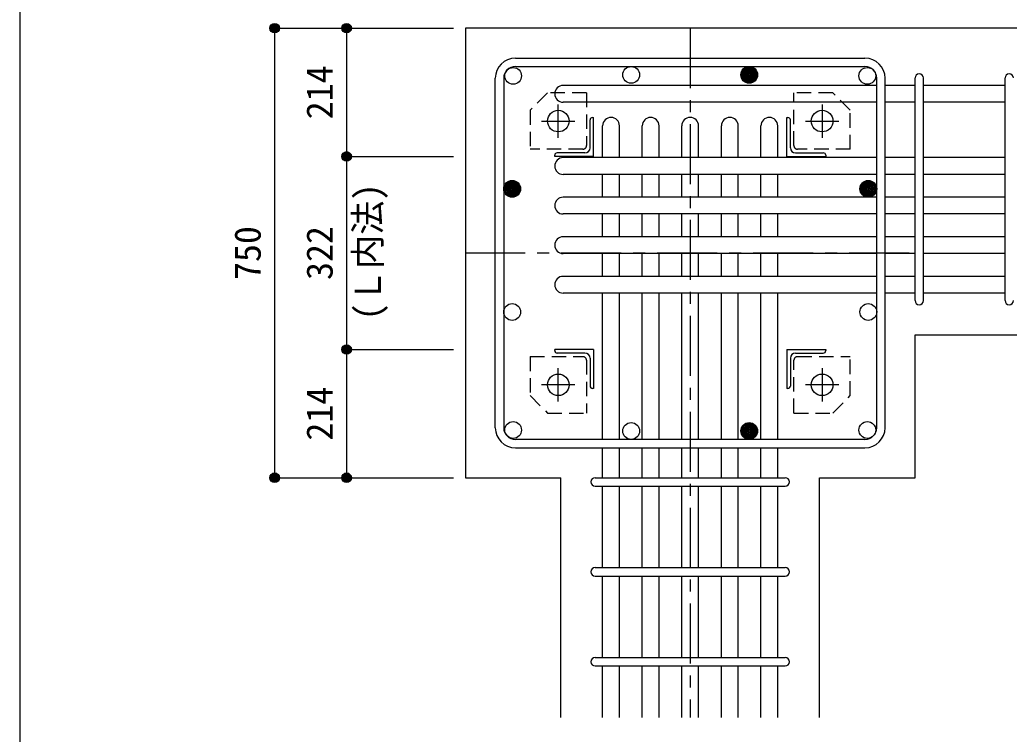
# Model space of a CAD drawing. Units: millimetres at full size, sheet at 1:20. Extents: x -3982 to 3969, y -2797 to 2801.
# Drawn here: x -3982 to -2332, y -1808 to -616 of the extents above; entities that cross this region are included whole.
import ezdxf
from ezdxf.enums import TextEntityAlignment as Align

# ---------------------------------------------------------------- set-up
doc = ezdxf.new("R2010")
doc.units = ezdxf.units.MM
doc.header["$LTSCALE"] = 20
doc.header["$PDMODE"] = 32
doc.header["$PDSIZE"] = 10
doc.linetypes.add('CHAIN1', pattern=[8, 5, -1, 1, -1])
doc.linetypes.add('DASHED1', pattern=[1.8, 1.2, -0.6])
for name, color, linetype in [('6-1_躯体線', 2, 'Continuous'), ('6-2_A.Bolt_', 4, 'Continuous'), ('6-3_柱型主筋', 4, 'Continuous'), ('6-4_フープ', 7, 'Continuous'), ('6-5_梁主筋', 7, 'Continuous'), ('6-6_S.T.P.', 7, 'Continuous'), ('6-9_プレート', 4, 'DASHED1'), ('6-D_寸法', 4, 'Continuous'), ('F-0_枠', 6, 'Continuous')]:
    doc.layers.add(name, color=color, linetype=linetype)
doc.styles.add('ＭＳ ゴシック', font='')
doc.styles.get('ＭＳ ゴシック').set_extended_font_data('MS Gothic')

msp = doc.modelspace()

# ---------------------------------------------------------------- linework, layer by layer
at = {"layer": '6-1_躯体線'}
for p, q in [((-2088.87, -629.67), (-3238.87, -629.67)), ((-3238.87, -629.67), (-3238.87, -1379.67)), ((-2488.87, -1141.17), (-2088.87, -1141.17)), ((-2488.87, -1379.67), (-2488.87, -1141.17)), ((-3238.87, -1379.67), (-3079.37, -1379.67)), ((-3079.37, -1779.67), (-3079.37, -1379.67))]:
    msp.add_line(p, q, dxfattribs=at)
msp.add_lwpolyline([(-2648.37, -1779.67), (-2648.37, -1379.67), (-2488.87, -1379.67)], dxfattribs=at)
at = {"layer": '6-2_A.Bolt_', "linetype": 'CHAIN1'}
for p, q in [((-3083.87, -812.37), (-3083.87, -756.87)), ((-2643.87, -756.87), (-2643.87, -812.37)), ((-3111.67, -784.67), (-3056.17, -784.67)), ((-2671.57, -784.67), (-2616.07, -784.67)), ((-3083.87, -1252.47), (-3083.87, -1196.97)), ((-2643.87, -1196.97), (-2643.87, -1252.47)), ((-3056.17, -1224.67), (-3111.67, -1224.67)), ((-2616.07, -1224.67), (-2671.57, -1224.67))]:
    msp.add_line(p, q, dxfattribs=at)
at = {"layer": '6-2_A.Bolt_'}
for p, q in [((-3030.87, -829.17), (-3030.87, -782.67)), ((-3026.87, -778.67), (-3024.87, -778.67)), ((-3024.87, -843.67), (-3024.87, -778.67)), ((-2702.87, -778.67), (-2700.87, -778.67)), ((-2702.87, -843.67), (-2702.87, -778.67)), ((-2696.87, -829.17), (-2696.87, -782.67)), ((-3039.37, -837.67), (-3085.87, -837.67)), ((-2688.37, -837.67), (-2641.87, -837.67)), ((-3089.87, -843.67), (-3089.87, -841.67)), ((-3024.87, -843.67), (-3089.87, -843.67)), ((-2702.87, -843.67), (-2637.87, -843.67)), ((-2637.87, -841.67), (-2637.87, -843.67)), ((-3024.87, -1165.67), (-3089.87, -1165.67)), ((-3089.87, -1167.67), (-3089.87, -1165.67)), ((-3024.87, -1165.67), (-3024.87, -1230.67)), ((-2702.87, -1165.67), (-2637.87, -1165.67)), ((-2702.87, -1165.67), (-2702.87, -1230.67)), ((-2637.87, -1165.67), (-2637.87, -1167.67)), ((-3039.37, -1171.67), (-3085.87, -1171.67)), ((-3030.87, -1180.17), (-3030.87, -1226.67)), ((-2696.87, -1180.17), (-2696.87, -1226.67)), ((-2688.37, -1171.67), (-2641.87, -1171.67)), ((-3024.87, -1230.67), (-3026.87, -1230.67)), ((-2700.87, -1230.67), (-2702.87, -1230.67))]:
    msp.add_line(p, q, dxfattribs=at)
at = {"layer": '6-2_A.Bolt_', "color": 3}
for centre in [(-3083.87, -784.67), (-2643.87, -784.67), (-3083.87, -1224.67), (-2643.87, -1224.67)]:
    msp.add_circle(centre, 18, dxfattribs=at)
at = {"layer": '6-2_A.Bolt_'}
for centre, radius, start, end in [((-3026.87, -782.67), 4, 90, 180), ((-2700.87, -782.67), 4, 0, 90), ((-3085.87, -841.67), 4, 90, 180), ((-3039.37, -829.17), 8.5, 270, 0), ((-2688.37, -829.17), 8.5, 180, 270), ((-2641.87, -841.67), 4, 0, 90), ((-3085.87, -1167.67), 4, 180, 270), ((-2641.87, -1167.67), 4, 270, 0), ((-3039.37, -1180.17), 8.5, 0, 90), ((-2688.37, -1180.17), 8.5, 90, 180), ((-3026.87, -1226.67), 4, 180, 270), ((-2700.87, -1226.67), 4, 270, 0)]:
    msp.add_arc(centre, radius, start, end, dxfattribs=at)
at = {"layer": '6-3_柱型主筋', "color": 3}
for centre in [(-3159.26, -709.28), (-2962.33, -707.67), (-2765.4, -707.67), (-2568.48, -709.28), (-3160.87, -897.67), (-2566.87, -897.67), (-3160.87, -1103.13), (-2566.87, -1103.13), (-3159.26, -1300.06), (-2568.48, -1300.06), (-2962.33, -1301.67), (-2765.4, -1301.67)]:
    msp.add_circle(centre, 14, dxfattribs=at)
at = {"layer": '6-3_柱型主筋'}
for centre, radius in [((-2765.4, -707.67), 14), ((-2765.4, -707.67), 12.6), ((-2765.4, -707.67), 11.2), ((-2765.4, -707.67), 9.8), ((-2765.4, -707.67), 8.4), ((-2765.4, -707.67), 7), ((-2765.4, -707.67), 5.6), ((-2765.4, -707.67), 4.2), ((-2765.4, -707.67), 2.8), ((-2765.4, -707.67), 1.4), ((-3160.87, -897.67), 14), ((-3160.87, -897.67), 12.6), ((-3160.87, -897.67), 11.2), ((-3160.87, -897.67), 9.8), ((-3160.87, -897.67), 8.4), ((-3160.87, -897.67), 7), ((-2566.87, -897.67), 14), ((-2566.87, -897.67), 12.6), ((-2566.87, -897.67), 11.2), ((-2566.87, -897.67), 9.8), ((-2566.87, -897.67), 8.4), ((-2566.87, -897.67), 7), ((-3160.87, -897.67), 5.6), ((-3160.87, -897.67), 4.2), ((-3160.87, -897.67), 2.8), ((-3160.87, -897.67), 1.4), ((-2566.87, -897.67), 5.6), ((-2566.87, -897.67), 4.2), ((-2566.87, -897.67), 2.8), ((-2566.87, -897.67), 1.4), ((-2765.4, -1301.67), 14), ((-2765.4, -1301.67), 12.6), ((-2765.4, -1301.67), 11.2), ((-2765.4, -1301.67), 9.8), ((-2765.4, -1301.67), 8.4), ((-2765.4, -1301.67), 7), ((-2765.4, -1301.67), 5.6), ((-2765.4, -1301.67), 4.2), ((-2765.4, -1301.67), 2.8), ((-2765.4, -1301.67), 1.4)]:
    msp.add_circle(centre, radius, dxfattribs=at)
at = {"layer": '6-4_フープ'}
for p, q in [((-3155.37, -679.67), (-2572.37, -679.67)), ((-3155.37, -693.67), (-2572.37, -693.67)), ((-3188.87, -1296.17), (-3188.87, -713.17)), ((-3174.87, -713.17), (-3174.87, -1296.17)), ((-2552.87, -1296.17), (-2552.87, -713.17)), ((-2538.87, -1296.17), (-2538.87, -713.17)), ((-2572.37, -1315.67), (-3155.37, -1315.67)), ((-3155.37, -1329.67), (-2572.37, -1329.67))]:
    msp.add_line(p, q, dxfattribs=at)
for centre, radius, start, end in [((-3155.37, -713.17), 33.5, 90, 180), ((-2572.37, -713.17), 33.5, 0, 90), ((-3155.37, -713.17), 19.5, 90, 180), ((-2572.37, -713.17), 19.5, 0, 90), ((-3155.37, -1296.17), 33.5, 180, 270), ((-3155.37, -1296.17), 19.5, 180, 270), ((-2572.37, -1296.17), 33.5, 270, 0), ((-2572.37, -1296.17), 19.5, 270, 0)]:
    msp.add_arc(centre, radius, start, end, dxfattribs=at)
at = {"layer": '6-5_梁主筋', "color": 4}
for p, q in [((-3436.89, -629.67), (-3436.89, -843.67)), ((-3436.89, -629.67), (-3258.87, -629.67)), ((-3436.89, -843.67), (-3258.87, -843.67)), ((-3436.89, -843.67), (-3436.89, -1165.67)), ((-3436.89, -1165.67), (-3258.87, -1165.67)), ((-3436.89, -1165.67), (-3436.89, -1379.67)), ((-3436.89, -1379.67), (-3258.87, -1379.67))]:
    msp.add_line(p, q, dxfattribs=at)
at = {"layer": '6-5_梁主筋'}
for p, q in [((-2552.87, -725.28), (-3075.87, -725.28)), ((-2488.87, -725.28), (-2538.87, -725.28)), ((-2338.87, -725.28), (-2474.87, -725.28)), ((-2552.87, -753.28), (-3075.87, -753.28)), ((-2488.87, -753.28), (-2538.87, -753.28)), ((-2338.87, -753.28), (-2474.87, -753.28)), ((-3009.87, -845.67), (-3009.87, -792.67)), ((-2981.87, -845.67), (-2981.87, -792.67)), ((-2943.87, -845.67), (-2943.87, -792.67)), ((-2915.87, -845.67), (-2915.87, -792.67)), ((-2877.87, -845.67), (-2877.87, -792.67)), ((-2849.87, -845.67), (-2849.87, -792.67)), ((-2811.87, -845.67), (-2811.87, -792.67)), ((-2783.87, -845.67), (-2783.87, -792.67)), ((-2745.87, -845.67), (-2745.87, -792.67)), ((-2717.87, -845.67), (-2717.87, -792.67)), ((-2552.87, -845.67), (-3075.87, -845.67)), ((-2488.87, -845.67), (-2538.87, -845.67)), ((-2338.87, -845.67), (-2474.87, -845.67)), ((-2552.87, -873.67), (-3075.87, -873.67)), ((-3009.87, -911.67), (-3009.87, -873.67)), ((-2981.87, -911.67), (-2981.87, -873.67)), ((-2943.87, -911.67), (-2943.87, -873.67)), ((-2915.87, -911.67), (-2915.87, -873.67)), ((-2877.87, -911.67), (-2877.87, -873.67)), ((-2849.87, -911.67), (-2849.87, -873.67)), ((-2811.87, -911.67), (-2811.87, -873.67)), ((-2783.87, -911.67), (-2783.87, -873.67)), ((-2745.87, -911.67), (-2745.87, -873.67)), ((-2717.87, -911.67), (-2717.87, -873.67)), ((-2488.87, -873.67), (-2538.87, -873.67)), ((-2338.87, -873.67), (-2474.87, -873.67)), ((-2552.87, -911.67), (-3075.87, -911.67)), ((-2488.87, -911.67), (-2538.87, -911.67)), ((-2338.87, -911.67), (-2474.87, -911.67)), ((-2552.87, -939.67), (-3075.87, -939.67)), ((-3009.87, -977.67), (-3009.87, -939.67)), ((-2981.87, -977.67), (-2981.87, -939.67)), ((-2943.87, -977.67), (-2943.87, -939.67)), ((-2915.87, -977.67), (-2915.87, -939.67)), ((-2877.87, -977.67), (-2877.87, -939.67)), ((-2849.87, -977.67), (-2849.87, -939.67)), ((-2811.87, -977.67), (-2811.87, -939.67)), ((-2783.87, -977.67), (-2783.87, -939.67)), ((-2745.87, -977.67), (-2745.87, -939.67)), ((-2717.87, -977.67), (-2717.87, -939.67)), ((-2488.87, -939.67), (-2538.87, -939.67)), ((-2338.87, -939.67), (-2474.87, -939.67)), ((-2552.87, -977.67), (-3075.87, -977.67)), ((-2488.87, -977.67), (-2538.87, -977.67)), ((-2338.87, -977.67), (-2474.87, -977.67)), ((-2552.87, -1005.67), (-3075.87, -1005.67)), ((-3009.87, -1043.67), (-3009.87, -1005.67)), ((-2981.87, -1043.67), (-2981.87, -1005.67)), ((-2943.87, -1043.67), (-2943.87, -1005.67)), ((-2915.87, -1043.67), (-2915.87, -1005.67)), ((-2877.87, -1043.67), (-2877.87, -1005.67)), ((-2849.87, -1043.67), (-2849.87, -1005.67)), ((-2811.87, -1043.67), (-2811.87, -1005.67)), ((-2783.87, -1043.67), (-2783.87, -1005.67)), ((-2745.87, -1043.67), (-2745.87, -1005.67)), ((-2717.87, -1043.67), (-2717.87, -1005.67)), ((-2488.87, -1005.67), (-2538.87, -1005.67)), ((-2338.87, -1005.67), (-2474.87, -1005.67)), ((-2552.87, -1043.67), (-3075.87, -1043.67)), ((-2488.87, -1043.67), (-2538.87, -1043.67)), ((-2338.87, -1043.67), (-2474.87, -1043.67)), ((-2552.87, -1071.67), (-3075.87, -1071.67)), ((-3009.87, -1315.67), (-3009.87, -1071.67)), ((-2981.87, -1315.67), (-2981.87, -1071.67)), ((-2943.87, -1315.67), (-2943.87, -1071.67)), ((-2915.87, -1315.67), (-2915.87, -1071.67)), ((-2877.87, -1315.67), (-2877.87, -1071.67)), ((-2849.87, -1315.67), (-2849.87, -1071.67)), ((-2811.87, -1315.67), (-2811.87, -1071.67)), ((-2783.87, -1315.67), (-2783.87, -1071.67)), ((-2745.87, -1315.67), (-2745.87, -1071.67)), ((-2717.87, -1315.67), (-2717.87, -1071.67)), ((-2488.87, -1071.67), (-2538.87, -1071.67)), ((-2338.87, -1071.67), (-2474.87, -1071.67)), ((-3009.87, -1379.67), (-3009.87, -1329.67)), ((-2981.87, -1379.67), (-2981.87, -1329.67)), ((-2943.87, -1379.67), (-2943.87, -1329.67)), ((-2915.87, -1379.67), (-2915.87, -1329.67)), ((-2877.87, -1379.67), (-2877.87, -1329.67)), ((-2849.87, -1379.67), (-2849.87, -1329.67)), ((-2811.87, -1379.67), (-2811.87, -1329.67)), ((-2783.87, -1379.67), (-2783.87, -1329.67)), ((-2745.87, -1379.67), (-2745.87, -1329.67)), ((-2717.87, -1379.67), (-2717.87, -1329.67)), ((-3009.87, -1529.67), (-3009.87, -1393.67)), ((-2981.87, -1529.67), (-2981.87, -1393.67)), ((-2943.87, -1529.67), (-2943.87, -1393.67)), ((-2915.87, -1529.67), (-2915.87, -1393.67)), ((-2877.87, -1529.67), (-2877.87, -1393.67)), ((-2849.87, -1529.67), (-2849.87, -1393.67)), ((-2811.87, -1529.67), (-2811.87, -1393.67)), ((-2783.87, -1529.67), (-2783.87, -1393.67)), ((-2745.87, -1529.67), (-2745.87, -1393.67)), ((-2717.87, -1529.67), (-2717.87, -1393.67)), ((-3009.87, -1679.67), (-3009.87, -1543.67)), ((-2981.87, -1679.67), (-2981.87, -1543.67)), ((-2943.87, -1679.67), (-2943.87, -1543.67)), ((-2915.87, -1679.67), (-2915.87, -1543.67)), ((-2877.87, -1679.67), (-2877.87, -1543.67)), ((-2849.87, -1679.67), (-2849.87, -1543.67)), ((-2811.87, -1679.67), (-2811.87, -1543.67)), ((-2783.87, -1679.67), (-2783.87, -1543.67)), ((-2745.87, -1679.67), (-2745.87, -1543.67)), ((-2717.87, -1679.67), (-2717.87, -1543.67)), ((-3009.87, -1779.67), (-3009.87, -1693.67)), ((-2981.87, -1779.67), (-2981.87, -1693.67)), ((-2943.87, -1779.67), (-2943.87, -1693.67)), ((-2915.87, -1779.67), (-2915.87, -1693.67)), ((-2877.87, -1779.67), (-2877.87, -1693.67)), ((-2849.87, -1779.67), (-2849.87, -1693.67)), ((-2811.87, -1779.67), (-2811.87, -1693.67)), ((-2783.87, -1779.67), (-2783.87, -1693.67)), ((-2745.87, -1779.67), (-2745.87, -1693.67)), ((-2717.87, -1779.67), (-2717.87, -1693.67))]:
    msp.add_line(p, q, dxfattribs=at)
for centre, start, end in [((-3075.87, -739.28), 90, 270), ((-2995.87, -792.67), 0, 180), ((-2929.87, -792.67), 0, 180), ((-2863.87, -792.67), 0, 180), ((-2797.87, -792.67), 0, 180), ((-2731.87, -792.67), 0, 180), ((-3075.87, -859.67), 90, 270), ((-3075.87, -925.67), 90, 270), ((-3075.87, -991.67), 90, 270), ((-3075.87, -1057.67), 90, 270)]:
    msp.add_arc(centre, 14, start, end, dxfattribs=at)
for p in [(-3436.89, -629.67), (-3436.89, -843.67), (-3436.89, -1165.67), (-3436.89, -1379.67)]:
    msp.add_point(p, dxfattribs=at)
at = {"layer": '6-6_S.T.P.'}
for p, q in [((-2488.87, -1084.17), (-2488.87, -712.78)), ((-2474.87, -1084.17), (-2474.87, -712.78)), ((-2338.87, -1084.17), (-2338.87, -712.78)), ((-3022.37, -1379.67), (-2705.37, -1379.67)), ((-3022.37, -1393.67), (-2705.37, -1393.67)), ((-3022.37, -1529.67), (-2705.37, -1529.67)), ((-3022.37, -1543.67), (-2705.37, -1543.67)), ((-3022.37, -1679.67), (-2705.37, -1679.67)), ((-3022.37, -1693.67), (-2705.37, -1693.67))]:
    msp.add_line(p, q, dxfattribs=at)
for centre, start, end in [((-2481.87, -712.78), 0, 180), ((-2481.87, -712.78), 0, 180), ((-2481.87, -712.78), 0, 180), ((-2481.87, -712.78), 0, 180), ((-2331.87, -712.78), 0, 180), ((-2481.87, -1084.17), 180, 0), ((-2481.87, -1084.17), 180, 0), ((-2481.87, -1084.17), 180, 0), ((-2481.87, -1084.17), 180, 0), ((-2331.87, -1084.17), 180, 0), ((-3022.37, -1386.67), 90, 270), ((-3022.37, -1386.67), 90, 270), ((-3022.37, -1386.67), 90, 270), ((-3022.37, -1386.67), 90, 270), ((-2705.37, -1386.67), 270, 90), ((-2705.37, -1386.67), 270, 90), ((-2705.37, -1386.67), 270, 90), ((-2705.37, -1386.67), 270, 90), ((-3022.37, -1536.67), 90, 270), ((-2705.37, -1536.67), 270, 90), ((-3022.37, -1686.67), 90, 270), ((-2705.37, -1686.67), 270, 90)]:
    msp.add_arc(centre, 7, start, end, dxfattribs=at)
at = {"layer": '6-9_プレート'}
for p, q in [((-3101.87, -737.67), (-3130.87, -766.67)), ((-3036.87, -737.67), (-3101.87, -737.67)), ((-3036.87, -737.67), (-3036.87, -825.67)), ((-2625.87, -737.67), (-2690.87, -737.67)), ((-2690.87, -825.67), (-2690.87, -737.67)), ((-2596.87, -766.67), (-2625.87, -737.67)), ((-3130.87, -766.67), (-3130.87, -831.67)), ((-2596.87, -831.67), (-2596.87, -766.67)), ((-3042.87, -831.67), (-3130.87, -831.67)), ((-2596.87, -831.67), (-2684.87, -831.67)), ((-3130.87, -1177.67), (-3042.87, -1177.67)), ((-3130.87, -1177.67), (-3130.87, -1242.67)), ((-3036.87, -1183.67), (-3036.87, -1271.67)), ((-2690.87, -1271.67), (-2690.87, -1183.67)), ((-2684.87, -1177.67), (-2596.87, -1177.67)), ((-2596.87, -1242.67), (-2596.87, -1177.67)), ((-3130.87, -1242.67), (-3101.87, -1271.67)), ((-2625.87, -1271.67), (-2596.87, -1242.67)), ((-3101.87, -1271.67), (-3036.87, -1271.67)), ((-2690.87, -1271.67), (-2625.87, -1271.67))]:
    msp.add_line(p, q, dxfattribs=at)
for centre, start, end in [((-3042.87, -825.67), 270, 0), ((-2684.87, -825.67), 180, 270), ((-3042.87, -1183.67), 0, 90), ((-2684.87, -1183.67), 90, 180)]:
    msp.add_arc(centre, 6, start, end, dxfattribs=at)
at = {"layer": '6-D_寸法'}
for p, q in [((-3556.89, -629.67), (-3436.89, -629.67)), ((-3556.89, -629.67), (-3556.89, -1379.67)), ((-3436.89, -629.67), (-3258.87, -629.67)), ((-3436.89, -629.67), (-3258.87, -629.67)), ((-3436.89, -629.67), (-3258.87, -629.67)), ((-3436.89, -629.67), (-3258.87, -629.67)), ((-3436.89, -629.67), (-3258.87, -629.67)), ((-3556.89, -1379.67), (-3436.89, -1379.67)), ((-3436.89, -1379.67), (-3258.87, -1379.67)), ((-3436.89, -1379.67), (-3258.87, -1379.67)), ((-3436.89, -1379.67), (-3258.87, -1379.67)), ((-3436.89, -1379.67), (-3258.87, -1379.67)), ((-3436.89, -1379.67), (-3258.87, -1379.67))]:
    msp.add_line(p, q, dxfattribs=at)
at = {"layer": '6-D_寸法', "linetype": 'CHAIN1'}
for p, q in [((-2863.87, -629.67), (-2863.87, -1779.67)), ((-3238.87, -1004.67), (-2488.87, -1004.67))]:
    msp.add_line(p, q, dxfattribs=at)
at = {"layer": '6-D_寸法'}
msp.add_lwpolyline([(-3556.89, -1379.67), (-3436.89, -1379.67), (-3258.87, -1379.67)], dxfattribs=at)
msp.add_lwpolyline([(-3556.89, -1379.67), (-3436.89, -1379.67), (-3258.87, -1379.67)], dxfattribs=at)
for centre, radius in [((-3556.89, -629.67), 8), ((-3556.89, -629.67), 7.2), ((-3556.89, -629.67), 6.4), ((-3556.89, -629.67), 5.6), ((-3556.89, -629.67), 4.8), ((-3556.89, -629.67), 4), ((-3556.89, -629.67), 3.2), ((-3436.89, -629.67), 8), ((-3436.89, -629.67), 7.2), ((-3436.89, -629.67), 6.4), ((-3436.89, -629.67), 5.6), ((-3436.89, -629.67), 4.8), ((-3436.89, -629.67), 4), ((-3436.89, -629.67), 3.2), ((-3556.89, -629.67), 2.4), ((-3556.89, -629.67), 1.6), ((-3556.89, -629.67), 0.8), ((-3436.89, -629.67), 2.4), ((-3436.89, -629.67), 1.6), ((-3436.89, -629.67), 0.8), ((-3436.89, -843.67), 8), ((-3436.89, -843.67), 7.2), ((-3436.89, -843.67), 6.4), ((-3436.89, -843.67), 5.6), ((-3436.89, -843.67), 4.8), ((-3436.89, -843.67), 4), ((-3436.89, -843.67), 3.2), ((-3436.89, -843.67), 2.4), ((-3436.89, -843.67), 1.6), ((-3436.89, -843.67), 0.8), ((-3436.89, -1165.67), 8), ((-3436.89, -1165.67), 7.2), ((-3436.89, -1165.67), 6.4), ((-3436.89, -1165.67), 5.6), ((-3436.89, -1165.67), 4.8), ((-3436.89, -1165.67), 4), ((-3436.89, -1165.67), 3.2), ((-3436.89, -1165.67), 2.4), ((-3436.89, -1165.67), 1.6), ((-3436.89, -1165.67), 0.8), ((-3556.89, -1379.67), 8), ((-3556.89, -1379.67), 7.2), ((-3556.89, -1379.67), 6.4), ((-3556.89, -1379.67), 5.6), ((-3556.89, -1379.67), 4.8), ((-3556.89, -1379.67), 4), ((-3556.89, -1379.67), 3.2), ((-3556.89, -1379.67), 2.4), ((-3556.89, -1379.67), 1.6), ((-3556.89, -1379.67), 0.8), ((-3436.89, -1379.67), 8), ((-3436.89, -1379.67), 7.2), ((-3436.89, -1379.67), 6.4), ((-3436.89, -1379.67), 5.6), ((-3436.89, -1379.67), 4.8), ((-3436.89, -1379.67), 4), ((-3436.89, -1379.67), 3.2), ((-3436.89, -1379.67), 2.4), ((-3436.89, -1379.67), 1.6), ((-3436.89, -1379.67), 0.8)]:
    msp.add_circle(centre, radius, dxfattribs=at)
at = {"layer": '6-D_寸法', "color": 7}
for p in [(-3556.89, -629.67), (-3436.89, -629.67), (-3436.89, -843.67), (-3436.89, -1165.67), (-3556.89, -1379.67), (-3436.89, -1379.67)]:
    msp.add_point(p, dxfattribs=at)
at = {"layer": 'F-0_枠'}
msp.add_line((-3981.92, 2800.77), (-3981.92, -2796.83), dxfattribs=at)

# ---------------------------------------------------------------- texts
at = {"layer": '6-5_梁主筋', "color": 4, "style": 'ＭＳ ゴシック'}
for s, p in [('214', (-3446.89, -781.67)), ('322', (-3446.89, -1049.67)), ('214', (-3446.89, -1317.67))]:
    msp.add_text(s, height=43.99, rotation=90, dxfattribs=at).set_placement(p, align=Align.BOTTOM_LEFT)
at = {"layer": '6-D_寸法', "style": 'ＭＳ ゴシック', "width": 0.95}
msp.add_text('(Ｌ内法)', height=43.99, rotation=90, dxfattribs=at).set_placement((-3366.41, -1116.77), align=Align.BOTTOM_LEFT)
at = {"layer": '6-D_寸法', "style": 'ＭＳ ゴシック'}
msp.add_text('750', height=43.99, rotation=90, dxfattribs=at).set_placement((-3566.89, -1049.67), align=Align.BOTTOM_LEFT)

doc.saveas('drawing.dxf')
